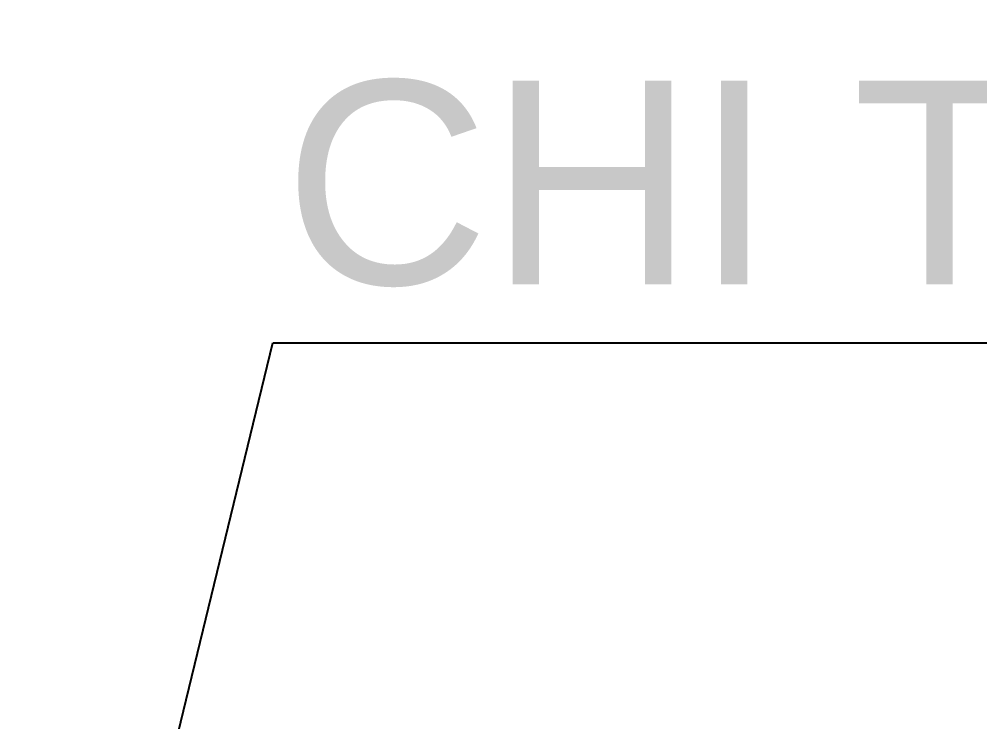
# Model space of a CAD drawing. Header units: inches. Extents: x 651127 to 1529722, y 768575 to 1021311.
# Drawn here: x 1071070 to 1072956, y 881224 to 882605 of the extents above; entities that cross this region are included whole.
import ezdxf
from ezdxf.enums import TextEntityAlignment as Align

# ---------------------------------------------------------------- set-up
doc = ezdxf.new("R2010")
doc.units = ezdxf.units.IN
doc.header["$LTSCALE"] = 1000
doc.header["$MEASUREMENT"] = 0
doc.linetypes.add('CENTER2', pattern=[1.125, 0.75, -0.125, 0.125, -0.125])
doc.layers.add('DWGshare.com_14', color=7, linetype='Continuous')
doc.layers.add('DWGshare.com_2', color=147, linetype='Continuous')
doc.styles.add('DWGshare.com_4', font='romans.shx', dxfattribs={"width": 0.8})
doc.styles.add('DWGshare.com_6', font='VHELVEN.TTF')
doc.dimstyles.new('DWGshare.com_4', dxfattribs={"dimscale": 100, "dimtxt": 2.5, "dimasz": 2, "dimexe": 1, "dimexo": 1.5, "dimgap": 1, "dimtad": 1, "dimdec": 0, "dimlfac": 0.5, "dimzin": 0, "dimdsep": 46, "dimtxsty": 'DWGshare.com_4', "dimblk": 'DWGshare.com_6', "dimcen": 1.5, "dimdle": 1, "dimclrd": 256, "dimclre": 256, "dimclrt": 7, "dimadec": 0, "dimazin": 0, "dimtfac": 1, "dimtdec": 0, "dimtix": 1, "dimtmove": 2, "dimatfit": 3, "dimldrblk": 'DWGshare.com_6', "dimfxl": 1, "dimtolj": 1, "dimtzin": 0, "dimarcsym": 0})

# ---------------------------------------------------------------- blocks, each defined once
blk = doc.blocks.new('DWGshare.com_6')
at = {"linetype": 'CENTER2'}
blk.add_hatch(color=256, dxfattribs=at).paths.add_polyline_path([(-1.2956, 0.2159), (-1, 0), (-1.2956, -0.2159), (0, 0)])
blk.add_line((0, 0), (-1, 0), dxfattribs=at)
blk.add_lwpolyline([(-1.2956, 0.2159), (0, 0), (-1.2956, -0.2159), (-1, 0), (-1.2956, 0.2159)], dxfattribs=at)

msp = doc.modelspace()

# ---------------------------------------------------------------- texts
at = {"layer": 'DWGshare.com_14', "style": 'DWGshare.com_6'}
msp.add_text('CHI TIEÁT 1', height=400, dxfattribs=at).set_placement((1072986.3, 882341.7), align=Align.MIDDLE)

# ---------------------------------------------------------------- leaders
at = {"layer": 'DWGshare.com_2'}
msp.add_leader([(1071069.7, 879915.2), (1071567.7, 881969.2), (1074263, 881969.2)], dimstyle='DWGshare.com_4', dxfattribs=at)

doc.saveas('drawing.dxf')
